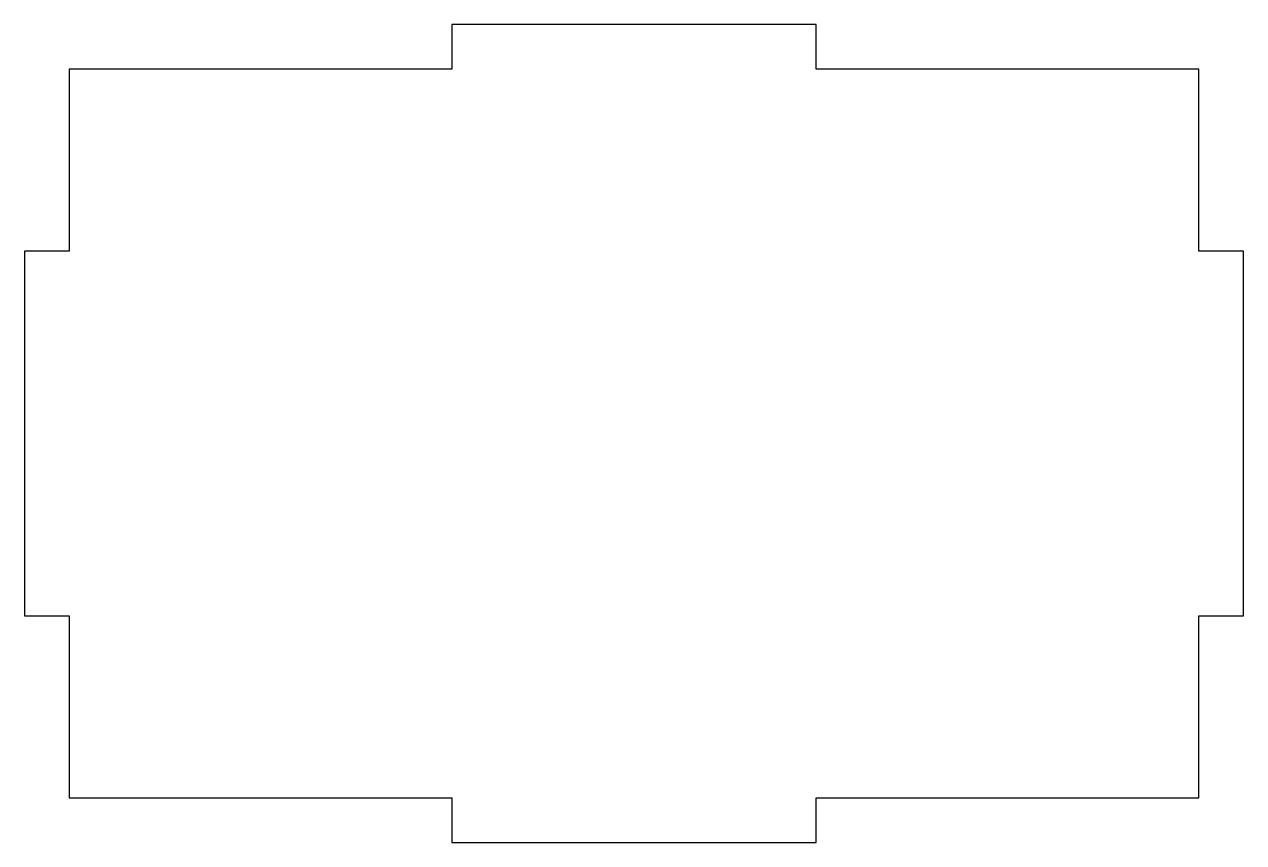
# Model space of a CAD drawing. Header units: millimetres. Extents: x -33.3 to 33.6, y -0.4 to 44.5.
import ezdxf

# ---------------------------------------------------------------- set-up
doc = ezdxf.new("R2010")
doc.units = ezdxf.units.MM
doc.layers.get('0').update_dxf_attribs({"linetype": 'CONTINUOUS'})

msp = doc.modelspace()

# ---------------------------------------------------------------- linework, layer by layer
msp.add_lwpolyline([(-9.873, 2.089), (-9.873, -0.361), (10.127, -0.361), (10.127, 2.089), (15.277, 2.089), (31.127, 2.089), (31.127, 12.089), (33.577, 12.089), (33.577, 32.089), (31.127, 32.089), (31.127, 42.089), (10.127, 42.089), (10.127, 44.539), (-9.873, 44.539), (-9.873, 42.089), (-30.873, 42.089), (-30.873, 32.089), (-33.323, 32.089), (-33.323, 12.089), (-30.873, 12.089), (-30.873, 2.089), (-23.914, 2.089)], close=True)

doc.saveas('drawing.dxf')
